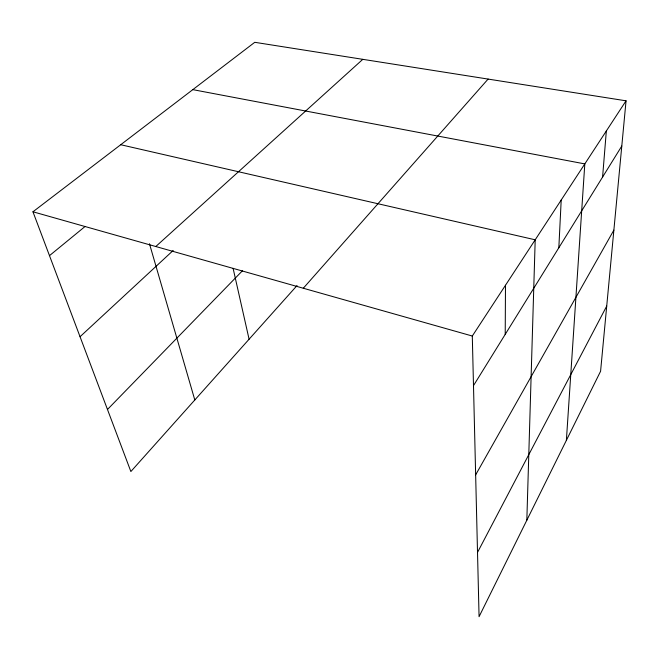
<?xml version="1.0" encoding="UTF-8"?>
<svg xmlns="http://www.w3.org/2000/svg" width="659" height="659" viewBox="0 0 659 659"><rect width="100%" height="100%" fill="white"/><g stroke="black" fill="none" stroke-linecap="round" stroke-linejoin="round"><path stroke-width="0.99" d="M505.214 334.377L505.486 285.256M526.829 520.215L535.199 239.802L120.721 144.725M558.832 247.751L561.204 200.015M566.378 440.344L584.813 163.902L192.815 89.64M602.59 177.065L606.338 130.968M626.05 100.819L600.58 371.264L479.068 616.692L472.297 336.032L626.05 100.819L254.761 42.308L32.95 211.786L130.869 471.531L297.036 285.561M477.52 552.407L606.717 306.073M475.641 474.884L613.875 230.106M473.491 385.63L621.791 146.043M303.305 288.238L488.105 79.08M107.475 409.478L242.446 270.758M80.052 336.716L173.185 250.461M155.788 246.524L362.796 59.335M49.483 255.643L85.126 226.449M32.95 211.786L472.297 336.032M149.469 243.764L194.809 399.972M233.097 268.328L249.086 339.228"/></g></svg>
